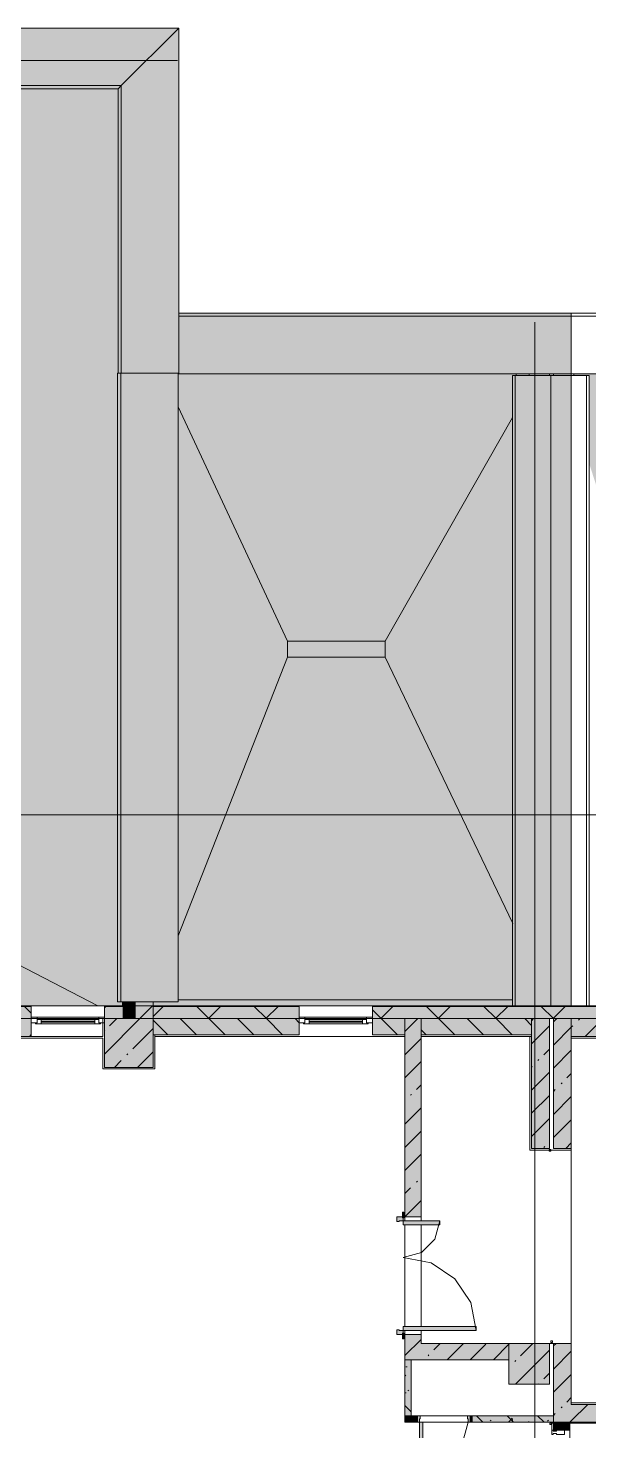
# Model space of a CAD drawing. Header units: millimetres. Extents: x -3817 to 677485, y -22715 to 103890.
# Drawn here: x 29187.5 to 29241.9, y 282.8 to 418.9 of the extents above; entities that cross this region are included whole.
import ezdxf

# ---------------------------------------------------------------- set-up
doc = ezdxf.new("R2010")
doc.units = ezdxf.units.MM
doc.layers.add('PDF _Геометрия', color=7, linetype='Continuous', true_color=0x1d1d1d)
doc.layers.add('PDF _Сплошная заливка', color=7, linetype='Continuous', true_color=0xffffff)

msp = doc.modelspace()

# ---------------------------------------------------------------- hatches: boundary and pattern name
at = {"layer": 'PDF _Сплошная заливка', "true_color": 0xd9d9d9, "transparency": 33554559}
for points in [[(28927.66, 319.47), (28932.88, 319.5), (28932.88, 324.07), (29240.17, 324.07), (29240.17, 391.23), (29202.13, 391.23), (29202.13, 418.87), (28916.02, 418.87), (28916.02, 319.47)], [(29199.26, 324.07), (29199.62, 324.07), (29199.62, 324.45), (29197.89, 324.45), (29197.89, 324.07)]]:
    msp.add_hatch(color=254, dxfattribs=at).paths.add_polyline_path(points)
at = {"layer": 'PDF _Сплошная заливка', "transparency": 33554559}
for points in [[(29251.51, 346.84), (29253.09, 346.84), (29264.98, 381.62), (29264.98, 385.35), (29240.41, 385.35), (29240.41, 385.18), (29241.9, 385.18), (29241.9, 376.67), (29250.64, 349.53)], [(29199.62, 322.82), (29199.62, 324.07), (29197.89, 324.07), (29197.89, 322.82), (29199.26, 322.82)], [(29194.9, 318.1), (29199.62, 318.1), (29199.62, 322.82), (29194.9, 322.82), (29194.9, 319.5)], [(29238.44, 310.22), (29240.17, 310.22), (29240.17, 322.82), (29238.44, 322.82), (29238.44, 310.69)], [(29268.68, 321.09), (29268.68, 322.82), (29240.17, 322.82), (29240.17, 321.09), (29265.33, 321.09)], [(29234.11, 289.75), (29234.11, 291.33), (29225.61, 291.33), (29225.61, 289.75), (29228.62, 289.75)], [(29240.17, 283.69), (29240.17, 291.33), (29238.44, 291.33), (29238.44, 283.69), (29240.02, 283.69)], [(29251.83, 283.69), (29251.83, 285.42), (29240.17, 285.42), (29240.17, 283.69), (29250.64, 283.69)]]:
    msp.add_hatch(color=256, dxfattribs=at).paths.add_polyline_path(points)
h = msp.add_hatch(color=256, dxfattribs=at)
h.paths.add_polyline_path([(29265.33, 322.82), (29266.95, 322.82), (29266.95, 324), (29220.88, 324), (29220.88, 322.82), (29250.64, 322.82)], flags=0)
h.paths.add_polyline_path([(29177.24, 322.82), (29187.81, 322.82), (29187.81, 324), (29171.33, 323.99), (29171.28, 323.49), (29165.25, 323.49), (29165.19, 324), (29136.64, 323.99), (29136.58, 323.49), (29127.4, 323.51), (29127.35, 324), (29090.81, 323.99), (29090.75, 323.49), (29084.72, 323.49), (29084.67, 324), (29051.39, 323.99), (29051.33, 323.49), (29049.97, 323.51), (29049.97, 324), (29036.24, 324), (29036.24, 322.82), (29176, 322.82)], flags=0)
h.paths.add_polyline_path([(29196.71, 322.82), (29196.66, 324), (29194.9, 324), (29194.9, 322.82)], flags=0)
h.paths.add_polyline_path([(29206.6, 322.82), (29213.8, 322.82), (29213.8, 324), (29199.62, 324), (29199.62, 322.82)], flags=0)
h.paths.add_polyline_path([(29008.41, 322.82), (29011.84, 322.82), (29011.84, 324), (29007.11, 324), (29007.11, 322.82)], flags=0)
h.paths.add_polyline_path([(28957.02, 322.82), (28988.21, 322.82), (28988.21, 324), (28935.3, 324), (28935.3, 323.55), (28934.12, 323.55), (28934.12, 322.82), (28942.34, 322.82)], flags=0)
h.paths.add_polyline_path([(29000.03, 322.82), (29000.03, 324), (28995.3, 324), (28995.3, 322.82)], flags=0)
h = msp.add_hatch(color=256, dxfattribs=at)
h.paths.add_polyline_path([(29187.81, 321.09), (29187.81, 322.82), (29176, 322.82), (29176, 321.09), (29185.07, 321.09)], flags=0)
h.paths.add_polyline_path([(29058.37, 321.09), (29077.58, 321.09), (29077.58, 322.82), (29048.61, 322.82), (29048.61, 321.09), (29052.23, 321.09)], flags=0)
h.paths.add_polyline_path([(29171.28, 321.09), (29171.28, 322.82), (29142.93, 322.82), (29142.93, 321.09), (29147.88, 321.09)], flags=0)
h.paths.add_polyline_path([(29138.21, 321.09), (29138.21, 322.82), (29112.23, 322.82), (29112.23, 321.09), (29118.52, 321.09)], flags=0)
h.paths.add_polyline_path([(29082.31, 321.09), (29107.5, 321.09), (29107.5, 322.82), (29082.31, 322.82)], flags=0)
h = msp.add_hatch(color=256, dxfattribs=at)
h.paths.add_polyline_path([(29224.03, 289.75), (29225.61, 289.75), (29225.61, 292.19), (29224.03, 292.19)], flags=0)
h.paths.add_polyline_path([(29224.03, 303.61), (29225.61, 303.61), (29225.61, 322.82), (29224.03, 322.82), (29224.03, 310.69)], flags=0)
at = {"layer": 'PDF _Сплошная заливка', "true_color": 0xe2e2e2, "transparency": 33554559}
h = msp.add_hatch(color=254, dxfattribs=at)
h.paths.add_polyline_path([(29223.88, 292.19), (29223.88, 292.59), (29223.25, 292.66), (29223.25, 292.19)], flags=0)
h.paths.add_polyline_path([(29223.25, 303.14), (29223.48, 303.22), (29223.88, 303.22), (29223.88, 303.61), (29223.25, 303.61)], flags=0)
h = msp.add_hatch(color=254, dxfattribs=at)
h.paths.add_polyline_path([(29225.45, 283.69), (29225.53, 284.32), (29225.25, 284.28), (29225.25, 283.69)], flags=0)
h.paths.add_polyline_path([(29230.17, 283.69), (29230.37, 283.69), (29230.37, 284.32), (29230.11, 284.28), (29230.17, 284)], flags=0)

# ---------------------------------------------------------------- linework, layer by layer
at = {"layer": 'PDF _Геометрия', "color": 7, "lineweight": 9}
for points in [[(28932.88, 319.46), (28916, 319.46), (28916, 418.88), (29202.13, 418.88), (29202.13, 391.23)], [(29264.98, 385.35), (29264.98, 324.07), (29220.88, 324.07), (29220.88, 322.82), (29266.95, 322.82), (29266.95, 324), (29266.95, 324.07), (29266.95, 416.52), (29285.84, 416.52), (29285.84, 418.49), (29266.95, 418.49), (29265.13, 418.49), (29264.98, 418.49), (29264.98, 391.22), (29264.98, 393.24)], [(29240.17, 385.35), (29265.53, 385.35), (29265.53, 390.94), (29265.53, 391.22), (29265.53, 391.23), (29265.53, 391.23), (29202.13, 391.23)], [(29240.17, 390.94), (29265.53, 390.94)], [(29241.9, 324.07), (29241.9, 385.18), (29241.89, 385.18), (29241.89, 385.18), (29241.64, 385.18), (29240.17, 385.18), (29241.25, 385.18)], [(29241.87, 385.18), (29241.63, 385.18), (29240.17, 385.18), (29241.27, 385.18)], [(29241.64, 324.07), (29241.64, 385.18)], [(29241.79, 385.18), (29241.67, 385.18)], [(29241.68, 385.18), (29241.8, 385.18)], [(233.26, 342.57), (39123.26, 342.57)], [(29011.84, 322.82), (29036.24, 322.82), (29042.94, 322.82), (29187.81, 322.82), (29187.81, 324.07), (29171.3, 324.07)], [(29187.81, 324.03), (29171.32, 324.03)], [(29187.81, 324), (29171.33, 324)], [(29187.81, 323.34), (29187.15, 324)], [(29194.9, 324.07), (29194.9, 322.82), (29187.81, 322.82), (29187.81, 324.07)], [(29196.67, 324.07), (29196.67, 324), (29196.66, 324), (29196.66, 324.03), (29196.66, 324.07), (29194.9, 324.07), (29194.9, 322.82), (29196.71, 322.82), (29197.89, 322.82), (29199.62, 322.82), (29213.8, 322.82), (29213.8, 324.07), (29199.62, 324.07), (29199.62, 324.03)], [(29194.9, 319.37), (29198.35, 322.82), (29199.58, 324.05)], [(29196.66, 324.03), (29194.9, 324.03)], [(29194.9, 323.86), (29195.04, 324)], [(29196.67, 324), (29196.71, 324), (29196.67, 324), (29196.66, 324), (29194.9, 324)], [(29196.71, 324.07), (29196.71, 324), (29196.71, 322.82)], [(29213.8, 324.03), (29199.62, 324.03), (29199.62, 324), (29213.8, 324)], [(29199.62, 323.02), (29200.61, 324)], [(29199.62, 324), (29199.62, 322.82), (29199.62, 321.25), (29213.8, 321.25), (29213.8, 322.82), (29199.62, 322.82)], [(29206.61, 321.25), (29205.04, 322.82), (29203.86, 324)], [(29204.99, 322.82), (29206.17, 324)], [(29212.18, 321.25), (29210.61, 322.82), (29209.42, 324)], [(29210.56, 322.82), (29211.74, 324)], [(29220.88, 324.07), (29220.88, 322.82), (29213.8, 322.82), (29213.8, 324.07)], [(29265.13, 324.03), (29220.88, 324.03)], [(29266.16, 324), (29266.95, 324), (29266.16, 324), (29265.76, 324), (29265.13, 324), (29220.88, 324)], [(29221.7, 322.82), (29222.88, 324)], [(29228.88, 321.25), (29227.31, 322.82), (29226.13, 324)], [(29227.26, 322.82), (29228.44, 324)], [(29234.45, 321.25), (29232.88, 322.82), (29231.69, 324)], [(29232.83, 322.82), (29234.01, 324)], [(29238.44, 322.82), (29237.26, 324)], [(29238.4, 322.82), (29239.58, 324)], [(29185.07, 321.09), (29187.81, 321.09), (29187.81, 322.82), (29082.31, 322.82), (29077.58, 322.82), (29047.66, 322.82)], [(29194.9, 322.96), (29187.81, 322.96)], [(29194.74, 322.82), (29194.74, 322.41), (29194.74, 321.25), (29194.74, 321.09), (29187.81, 321.09), (29187.81, 322.82)], [(29188.76, 322.33), (29188.76, 322.73)], [(29188.76, 322.57), (29193.96, 322.57)], [(29193.96, 322.49), (29188.76, 322.49)], [(29193.96, 322.33), (29193.96, 322.73)], [(29195.41, 322.12), (29196.1, 322.82)], [(29201.04, 321.25), (29199.62, 322.67)], [(29203.83, 321.25), (29202.25, 322.82)], [(29209.4, 321.25), (29207.82, 322.82)], [(29213.8, 322.41), (29213.39, 322.82)], [(29220.88, 322.96), (29213.8, 322.96)], [(29213.8, 322.82), (29220.88, 322.82)], [(29214.74, 322.33), (29214.74, 322.73)], [(29214.74, 322.57), (29219.94, 322.57)], [(29219.94, 322.49), (29214.74, 322.49)], [(29219.94, 322.33), (29219.94, 322.73)], [(29223.32, 321.25), (29221.74, 322.82), (29220.88, 323.68)], [(29224.03, 321.25), (29224.03, 322.82), (29220.88, 322.82), (29220.88, 321.25), (29224.03, 321.25), (29224.03, 303.61), (29225.61, 303.61), (29225.61, 321.25), (29225.61, 322.82), (29236.32, 322.82), (29236.32, 321.25), (29225.61, 321.25)], [(29224.03, 321.57), (29225.29, 322.82)], [(29231.67, 321.25), (29230.09, 322.82)], [(29236.32, 322.16), (29235.66, 322.82)], [(29236.32, 322.62), (29236.51, 322.82)], [(29238.44, 322.51), (29238.76, 322.82)], [(29268.68, 322.82), (29240.17, 322.82), (29240.17, 321.09), (29251.83, 321.09)], [(29240.87, 322.69), (29240.96, 322.78)], [(29241.52, 321.09), (29243.25, 322.82)], [(29187.64, 321.09), (29187.81, 321.27)], [(29187.81, 322.41), (29188.37, 322.41)], [(29194.51, 322.33), (29188.21, 322.33)], [(29194.35, 322.41), (29194.9, 322.41)], [(29194.9, 321.62), (29194.94, 321.66)], [(29197.65, 319.88), (29199.62, 321.85)], [(29224.03, 321.09), (29199.78, 321.09), (29199.78, 321.25), (29199.78, 321.09)], [(29213.8, 322.41), (29214.35, 322.41)], [(29220.49, 322.33), (29214.19, 322.33)], [(29220.33, 322.41), (29220.88, 322.41)], [(29226.1, 321.25), (29225.61, 321.74)], [(29236.15, 321.09), (29236.32, 321.09), (29236.16, 321.09), (29236.15, 321.09), (29225.77, 321.09), (29225.61, 321.09)], [(29236.32, 320.38), (29238.05, 322.11)], [(29236.32, 321.09), (29236.32, 321.25)], [(29238.44, 320.26), (29240.17, 321.99), (29240.31, 322.12)], [(29224.03, 319.32), (29225.61, 320.9)], [(29237.5, 319.32), (29238.05, 319.87)], [(29238.44, 318.02), (29240.17, 319.75)], [(29195.87, 318.1), (29196.53, 318.76)], [(29197.09, 319.32), (29197.18, 319.41)], [(29198.11, 318.1), (29199.62, 319.61)], [(29224.03, 317.08), (29225.61, 318.65)], [(29236.94, 318.76), (29237.03, 318.85)], [(29236.32, 318.13), (29236.38, 318.2)], [(29236.32, 315.89), (29238.05, 317.62)], [(29239.75, 317.07), (29240.17, 317.5)], [(29225.15, 315.95), (29225.61, 316.41)], [(29238.44, 315.77), (29238.62, 315.95)], [(29239.18, 316.51), (29239.28, 316.61)], [(29224.59, 315.39), (29224.68, 315.48)], [(29236.32, 313.64), (29238.05, 315.38)], [(29238.44, 313.53), (29240.17, 315.26)], [(29224.03, 312.59), (29225.61, 314.16)], [(29236.32, 311.4), (29238.05, 313.13)], [(29238.44, 311.28), (29240.17, 313.01)], [(29224.03, 310.34), (29225.61, 311.92)], [(29237.5, 310.34), (29237.59, 310.43)], [(29239.63, 310.22), (29240.17, 310.77)], [(29224.03, 308.1), (29225.61, 309.67)], [(29224.03, 305.85), (29224.59, 306.41)], [(29225.15, 306.97), (29225.25, 307.06)], [(29224.04, 303.61), (29225.61, 305.18)], [(29224.03, 303.22), (29224.03, 303.61), (29225.61, 303.61), (29225.61, 303.22)], [(29224.03, 292.98), (29224.03, 302.82)], [(29225.61, 302.82), (29225.61, 292.98)], [(29225.61, 292.59), (29225.61, 292.19), (29224.03, 292.19), (29224.03, 292.59)], [(29224.03, 290.14), (29225.61, 291.71)], [(29226.84, 290.69), (29227.47, 291.33)], [(29228.14, 289.75), (29229.71, 291.33)], [(29230.38, 289.75), (29231.89, 291.26)], [(29232.63, 289.75), (29234.11, 291.24), (29234.2, 291.33)], [(29235.26, 290.13), (29236.45, 291.33)], [(29238.44, 291.08), (29238.69, 291.33)], [(29251.83, 285.42), (29240.17, 285.42), (29240.17, 291.33), (29238.44, 291.33), (29238.44, 283.69), (29240.02, 283.69), (29240.17, 283.69), (29251.83, 283.69)], [(29226.28, 290.13), (29226.37, 290.23)], [(29234.76, 287.39), (29238.05, 290.68)], [(29238.44, 288.83), (29240.17, 290.56)], [(29234.11, 288.99), (29234.13, 289.01)], [(29234.69, 289.57), (29234.79, 289.67)], [(29237.5, 287.89), (29238.05, 288.44)], [(29237, 287.39), (29237.03, 287.42)], [(29238.44, 286.59), (29240.17, 288.32)], [(29239.75, 285.64), (29240.17, 286.07)], [(29238.44, 284.34), (29238.62, 284.52)], [(29239.18, 285.08), (29239.28, 285.18)], [(29240.04, 283.69), (29240.17, 283.83), (29241.77, 285.42)], [(29230.57, 284.28), (29230.57, 283.69), (29238.44, 283.69), (29238.44, 284.32), (29230.57, 284.32), (29225.06, 284.32), (29224.03, 284.32), (29224.03, 283.69), (29225.06, 283.69), (29225.06, 284.28)], [(29230.17, 283.69), (29225.77, 283.69)], [(29239.39, 282.9), (29238.6, 283.69)], [(29238.44, 282.9), (29238.73, 282.9)], [(29239.51, 282.9), (29240.02, 282.9), (29240.02, 266.13), (29239.51, 266.13)]]:
    msp.add_lwpolyline(points, dxfattribs=at)
at = {"layer": 'PDF _Геометрия', "color": 8, "lineweight": 9, "true_color": 0x808080}
msp.add_lwpolyline([(29240.17, 324.07), (29240.17, 391.23), (29202.13, 391.23), (29202.13, 418.87), (28916.02, 418.87), (28916.02, 319.47), (28932.88, 319.47), (28932.88, 324.07)], close=True, dxfattribs=at)
at = {"layer": 'PDF _Геометрия', "color": 8, "lineweight": 9, "true_color": 0x737373}
for points in [[(29202.11, 418.87), (29196.54, 413.3), (28921.59, 413.3), (28921.87, 413.01), (28921.88, 413.01), (28921.88, 413)], [(28932.88, 325.34), (28921.88, 325.34), (28921.88, 413), (29196.25, 413), (29196.25, 385.4)], [(29202.13, 391.23), (29202.13, 385.4), (29196.54, 385.4), (29196.54, 413.3), (29196.26, 413.01), (29196.25, 413.01), (29196.25, 413)], [(29202.13, 390.94), (29240.17, 390.94)], [(29196.49, 385.4), (29196.21, 385.4)], [(29196.48, 385.4), (29196.48, 324.45)], [(29240.17, 385.35), (29202.06, 385.35)], [(29234.5, 385.18), (29234.75, 385.18), (29238.19, 385.18), (29240.17, 385.18), (29238.19, 385.18), (29234.74, 385.18), (29234.49, 385.18), (29234.48, 385.18), (29234.48, 385.18), (29234.48, 324.07)], [(29234.58, 385.18), (29234.7, 385.18)], [(29234.71, 385.18), (29234.59, 385.18)], [(29234.74, 385.18), (29234.74, 324.07)], [(29234.84, 385.18), (29234.84, 385.35), (29234.84, 385.18)], [(29235.22, 385.18), (29240.17, 385.18), (29235.24, 385.18)], [(29238.05, 385.18), (29238.05, 385.35), (29238.05, 385.18)], [(29238.19, 324.07), (29238.19, 385.18)], [(29238.44, 385.18), (29238.44, 385.35), (29238.44, 385.18)], [(29187.81, 324.07), (29194.9, 324.07)], [(29196.21, 324.45), (29196.49, 324.45), (29202.05, 324.45)], [(29201.61, 324.45), (29196.64, 324.45)], [(29201.59, 324.45), (29196.66, 324.45), (29196.66, 324.07)], [(29196.67, 324.07), (29196.67, 324.45)], [(29196.71, 324.07), (29196.71, 324.45)], [(29199.61, 324.08), (29199.62, 324.1)], [(29199.62, 324.07), (29199.62, 324.45)], [(29201.83, 324.45), (29201.98, 324.45)], [(29201.98, 324.45), (29201.84, 324.45)], [(29213.8, 324.07), (29220.88, 324.07)]]:
    msp.add_lwpolyline(points, dxfattribs=at)
at = {"layer": 'PDF _Геометрия', "color": 253, "lineweight": 9, "true_color": 0xaaaaaa}
for points in [[(28898.58, 415.73), (28997, 415.73), (29103.57, 415.73), (29201.99, 415.73)], [(29236.63, 183.76), (29236.63, 282.18), (29236.63, 291.94), (29236.63, 390.36)], [(29224.03, 304.32), (29224.03, 321.09), (29199.78, 321.09), (29199.78, 317.94), (29194.74, 317.94), (29194.74, 320.93), (29185.23, 320.93), (29185.23, 288.64), (29094.28, 288.64), (29094.28, 288.96), (29068.37, 288.96)], [(29185.23, 311.47), (29185.23, 320.93), (29194.74, 320.93), (29194.74, 317.94), (29199.78, 317.94), (29199.78, 321.09)], [(29225.61, 291.33), (29236.16, 291.33), (29240.17, 291.33), (29240.17, 310.07), (29236.16, 310.07), (29236.16, 321.09), (29225.61, 321.09), (29225.61, 304.32)], [(29236.16, 321.09), (29236.16, 310.07), (29240.17, 310.07), (29240.17, 310.22)], [(29240.17, 320.93), (29251.67, 320.93), (29240.17, 320.93), (29240.17, 285.58), (29251.67, 285.58), (29251.67, 320.93), (29251.67, 285.58), (29240.17, 285.58)], [(29230.96, 292.59), (29230.42, 295.3), (29228.89, 297.6), (29226.59, 299.13), (29223.88, 299.67), (29225.65, 300.15), (29226.94, 301.44), (29227.42, 303.22)], [(29224.03, 283.69), (29224.03, 292.59)], [(29225.61, 292.59), (29225.61, 292.19)], [(29238.44, 291.33), (29238.05, 291.33)], [(29225.37, 284.32), (29230.25, 284.32), (29225.37, 284.32)], [(29225.45, 278.96), (29227.81, 279.6), (29229.54, 281.33), (29230.17, 283.69), (29225.77, 283.69), (29230.17, 283.69), (29225.45, 283.69)], [(29238.28, 282.9), (29238.28, 283.69), (29230.57, 283.69)], [(29238.28, 283.61), (29238.44, 283.61), (29238.28, 283.61), (29238.28, 282.9)]]:
    msp.add_lwpolyline(points, dxfattribs=at)
at = {"layer": 'PDF _Геометрия', "color": 9, "lineweight": 9, "true_color": 0xb7b7b7}
for points in [[(29194.26, 324.07), (29049.63, 399.04), (29047.66, 399.04)], [(29202.06, 382.16), (29212.67, 359.43)], [(29202.06, 330.84), (29212.67, 357.86), (29212.67, 359.43), (29222.12, 359.43), (29234.48, 381.13)], [(29222.12, 357.86), (29222.12, 359.43)], [(29234.49, 332.05), (29222.12, 357.86), (29212.67, 357.86)], [(29196.66, 324.45), (29196.66, 324.07)]]:
    msp.add_lwpolyline(points, dxfattribs=at)
at = {"layer": 'PDF _Геометрия', "color": 8, "lineweight": 9, "true_color": 0x737373}
for points in [[(29202.06, 385.4), (29196.48, 385.4), (29196.19, 385.4), (29196.19, 385.4), (29196.18, 385.4), (29196.18, 324.45), (29196.19, 324.45), (29196.19, 324.45), (29196.48, 324.45), (29202.06, 324.45)], [(29236.08, 385.35), (29236.08, 385.18)], [(29197.89, 324.45), (29197.89, 324.07)]]:
    msp.add_lwpolyline(points, close=True, dxfattribs=at)
at = {"layer": 'PDF _Геометрия', "color": 7, "lineweight": 9}
for points in [[(29240.41, 385.18), (29240.41, 385.35)], [(29197.89, 324.03), (29197.89, 324.07), (29197.89, 322.82), (29197.89, 324)], [(29188.37, 322.96), (29188.37, 322.41), (29187.81, 322.41), (29187.81, 322.96)], [(29188.21, 322.33), (29194.51, 322.33), (29194.51, 322.41), (29194.35, 322.41), (29194.35, 322.73), (29188.37, 322.73), (29188.37, 322.41), (29188.21, 322.41)], [(29194.9, 322.96), (29194.9, 322.41), (29194.35, 322.41), (29194.35, 322.96)], [(29199.62, 322.82), (29194.9, 322.82), (29194.9, 318.1), (29199.62, 318.1)], [(29214.35, 322.96), (29214.35, 322.41), (29213.8, 322.41), (29213.8, 322.96)], [(29214.19, 322.33), (29220.49, 322.33), (29220.49, 322.41), (29220.33, 322.41), (29220.33, 322.73), (29214.35, 322.73), (29214.35, 322.41), (29214.19, 322.41)], [(29220.88, 322.96), (29220.88, 322.41), (29220.33, 322.41), (29220.33, 322.96)], [(29236.32, 322.82), (29236.32, 310.22), (29238.05, 310.22), (29238.05, 322.82)], [(29238.44, 322.82), (29238.44, 310.22), (29240.17, 310.22), (29240.17, 322.82)], [(29238.04, 309.98), (29238.2, 309.98), (29238.2, 310.14), (29238.04, 310.14)], [(29225.61, 291.33), (29225.61, 292.19), (29224.03, 292.19), (29224.03, 289.75), (29225.61, 289.75), (29234.11, 289.75), (29234.11, 291.33)], [(29238.05, 291.33), (29234.11, 291.33), (29234.11, 287.39), (29238.05, 287.39)], [(29238.36, 291.41), (29238.36, 291.57), (29238.2, 291.57), (29238.2, 291.41)], [(29224.03, 289.75), (29224.03, 283.69), (29224.66, 283.69), (29224.66, 289.75)], [(29238.08, 283.61), (29238.08, 283.45), (29238.24, 283.45), (29238.24, 283.61)], [(29238.44, 283.69), (29238.44, 282.9), (29240.02, 282.9), (29240.02, 283.69)], [(29238.41, 282.59), (29238.73, 282.59), (29238.73, 282.51), (29239.51, 282.51), (29239.51, 282.9), (29238.73, 282.9), (29238.73, 282.82), (29238.41, 282.82), (29238.41, 282.9), (29238.28, 282.9), (29238.28, 282.51), (29238.41, 282.51)]]:
    msp.add_lwpolyline(points, close=True, dxfattribs=at)
at = {"layer": 'PDF _Геометрия', "color": 9, "lineweight": 9, "true_color": 0xb7b7b7}
msp.add_lwpolyline([(29202.06, 324.63), (29234.49, 324.63)], close=True, dxfattribs=at)
at = {"layer": 'PDF _Геометрия', "color": 253, "lineweight": 9, "true_color": 0xaaaaaa}
for points in [[(29223.88, 303.22), (29223.88, 303.61), (29223.25, 303.61), (29223.25, 303.14), (29223.48, 303.14), (29223.48, 303.22)], [(29223.8, 303.49), (29223.87, 303.49), (29223.87, 304.04), (29223.8, 304.04)], [(29223.87, 303.49), (29223.88, 303.49), (29223.88, 303.61), (29223.87, 303.61)], [(29223.88, 303.49), (29223.94, 303.49), (29223.94, 304.04), (29223.88, 304.04)], [(29227.42, 303.22), (29223.88, 303.22), (29223.88, 302.82), (29227.42, 302.82)], [(29223.88, 292.59), (29223.48, 292.59), (29223.48, 292.66), (29223.25, 292.66), (29223.25, 292.19), (29223.88, 292.19)], [(29230.96, 292.59), (29230.96, 292.98), (29223.88, 292.98), (29223.88, 292.59)], [(29223.8, 292.31), (29223.8, 291.76), (29223.87, 291.76), (29223.87, 292.31)], [(29223.87, 292.31), (29223.87, 292.19), (29223.88, 292.19), (29223.88, 292.31)], [(29223.88, 292.31), (29223.88, 291.76), (29223.94, 291.76), (29223.94, 292.31)], [(29240.02, 283.61), (29268.83, 283.61), (29268.83, 288.81), (29369.56, 288.81), (29268.83, 288.81), (29268.83, 283.61)], [(29225.25, 284.32), (29225.06, 284.32), (29225.06, 283.69), (29225.25, 283.69)], [(29225.45, 283.69), (29225.45, 284), (29225.53, 284), (29225.53, 284.32), (29225.25, 284.32), (29225.25, 283.69)], [(29225.45, 278.96), (29225.77, 278.96), (29225.77, 283.69), (29225.45, 283.69)], [(29230.17, 283.69), (29230.37, 283.69), (29230.37, 284.32), (29230.1, 284.32), (29230.1, 284), (29230.17, 284)], [(29230.37, 284.32), (29230.37, 283.69), (29230.57, 283.69), (29230.57, 284.32)]]:
    msp.add_lwpolyline(points, close=True, dxfattribs=at)
at = {"layer": 'PDF _Геометрия', "color": 8, "lineweight": 9, "true_color": 0x787878}
for points in [[(29224.12, 289.05), (29224.25, 289.07)], [(29224.14, 288.17), (29224.04, 288.27)], [(29224.66, 287.65), (29224.64, 287.68)], [(29224.03, 286.52), (29224.16, 286.54)], [(29224.32, 286.81), (29224.42, 286.72)], [(29224.66, 284.68), (29224.03, 285.31)], [(29224.82, 284.22), (29224.93, 284.15)], [(29224.84, 284.11), (29224.97, 284.13)], [(29225.06, 284.29), (29225.03, 284.32)], [(29231.6, 283.69), (29230.97, 284.32)], [(29232.29, 283.9), (29232.4, 283.83)], [(29234.57, 283.69), (29233.94, 284.32)], [(29234.07, 283.69), (29234.44, 284.08)], [(29234.49, 283.69), (29234.44, 284.08)], [(29236.03, 283.74), (29236.11, 283.69)], [(29237.54, 283.69), (29236.91, 284.32)], [(29237.86, 283.8), (29237.96, 283.88)]]:
    msp.add_lwpolyline(points, dxfattribs=at)
for points in [[(29224.21, 283.99), (29224.03, 283.92)], [(29224.21, 283.99), (29224.11, 283.69)]]:
    msp.add_lwpolyline(points, close=True, dxfattribs=at)
at = {"layer": 'PDF _Сплошная заливка', "color": 254, "lineweight": 60, "true_color": 0xd9d9d9, "transparency": 33554559}
msp.add_solid([(29197.89, 324.07), (29197.89, 324.45), (29196.71, 324.07), (29196.71, 324.45)], dxfattribs=at)
at = {"layer": 'PDF _Сплошная заливка', "lineweight": 60, "transparency": 33554559}
for points in [[(29197.89, 322.82), (29197.89, 324.07), (29196.71, 322.82), (29196.71, 324)], [(29199.62, 321.25), (29213.8, 321.25), (29199.62, 322.82), (29213.8, 322.82)], [(29220.88, 321.25), (29224.03, 321.25), (29220.88, 322.82), (29224.03, 322.82)], [(29225.61, 321.25), (29236.32, 321.25), (29225.61, 322.82), (29236.32, 322.82)], [(29238.05, 310.22), (29238.05, 322.82), (29236.32, 310.22), (29236.32, 322.82)], [(29234.11, 287.39), (29238.05, 287.39), (29234.11, 291.33), (29238.05, 291.33)], [(29224.66, 283.69), (29224.66, 289.75), (29224.03, 283.69), (29224.03, 289.75)], [(29225.06, 283.69), (29225.06, 284.32), (29224.03, 283.69), (29224.03, 284.28)], [(29230.57, 283.69), (29238.44, 283.69), (29230.57, 284.28), (29238.44, 284.32)], [(29238.44, 282.9), (29240.02, 282.9), (29238.44, 283.69), (29240.02, 283.69)]]:
    msp.add_solid(points, dxfattribs=at)
at = {"layer": 'PDF _Сплошная заливка', "color": 254, "lineweight": 60, "true_color": 0xe2e2e2, "transparency": 33554559}
for points in [[(29223.88, 303.49), (29223.94, 303.49), (29223.88, 304.04)], [(29227.42, 302.82), (29227.42, 303.22), (29223.88, 302.82), (29223.88, 303.22)], [(29223.88, 292.59), (29230.96, 292.59), (29223.88, 292.98), (29230.96, 292.98)], [(29225.77, 278.96), (29225.77, 283.69), (29225.45, 278.96), (29225.45, 283.69)]]:
    msp.add_solid(points, dxfattribs=at)
at = {"layer": 'PDF _Сплошная заливка', "color": 7, "lineweight": 60, "true_color": 0xfbfbfb, "transparency": 33554559}
for points in [[(29225.06, 283.69), (29225.25, 283.69), (29225.06, 284.28), (29225.25, 284.32)], [(29230.37, 283.69), (29230.57, 283.69), (29230.37, 284.28), (29230.57, 284.32)]]:
    msp.add_solid(points, dxfattribs=at)

doc.saveas('drawing.dxf')
